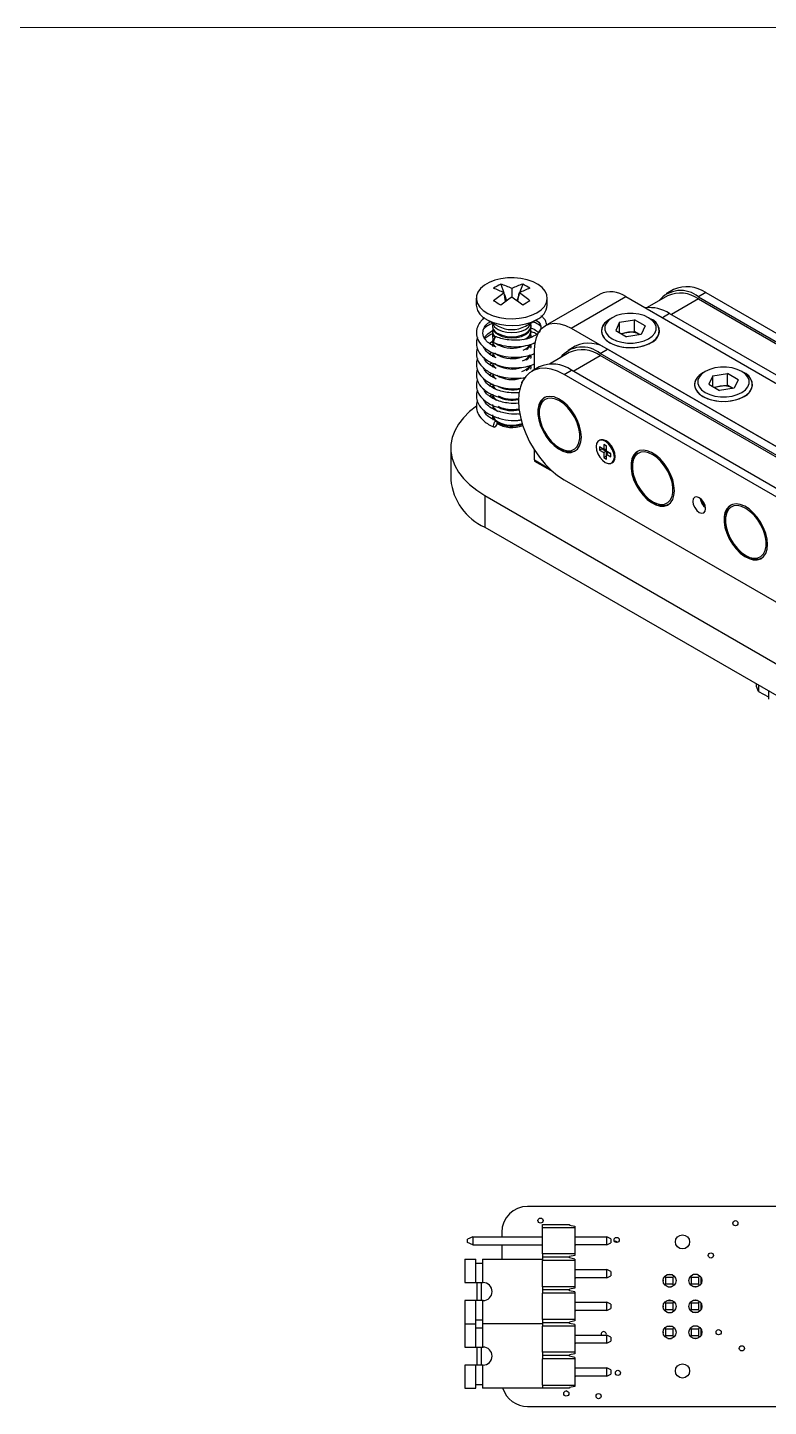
# Model space of a CAD drawing. Header units: millimetres. Extents: x 5 to 292, y 4 to 204.
# Drawn here: x 152.4 to 209.8, y 97.6 to 204.5 of the extents above; entities that cross this region are included whole.
import ezdxf

# ---------------------------------------------------------------- set-up
doc = ezdxf.new("R2010")
doc.units = ezdxf.units.MM

msp = doc.modelspace()

# ---------------------------------------------------------------- linework, layer by layer
at = {"color": 7, "linetype": 'Continuous', "lineweight": 18}
msp.add_line((4.92, 204.48), (291.92, 204.48), dxfattribs=at)
at = {"color": 7, "linetype": 'Continuous', "lineweight": 25}
for p, q in [((189.047, 184.601), (189.283, 183.933)), ((189.415, 183.252), (189.312, 183.918)), ((189.33, 183.801), (189.502, 183.315)), ((189.896, 184.255), (189.896, 183.581)), ((190.462, 183.801), (190.29, 183.315)), ((190.377, 183.252), (190.48, 183.918)), ((190.745, 184.601), (190.508, 183.933)), ((196.735, 183.827), (192.492, 181.378)), ((202.438, 184.171), (201.872, 183.845)), ((204.929, 183.939), (204.363, 183.613)), ((204.929, 183.939), (254.709, 155.202)), ((187.146, 183.504), (187.146, 182.975)), ((192.646, 182.975), (192.646, 183.504)), ((194.492, 181.18), (198.735, 183.629)), ((198.735, 183.629), (254.172, 151.626)), ((201.963, 183.687), (200.4, 182.785)), ((204.363, 183.613), (254.144, 154.875)), ((204.363, 183.449), (254.144, 154.712)), ((187.951, 181.853), (188.835, 181.342)), ((190.957, 181.342), (191.841, 181.853)), ((197.674, 181.996), (197.497, 181.894)), ((198.253, 181.662), (197.948, 181.003)), ((198.253, 181.662), (199.394, 181.838)), ((198.253, 180.827), (198.253, 181.662)), ((200.229, 181.356), (199.394, 181.838)), ((199.394, 180.94), (199.394, 181.838)), ((200.679, 181.894), (200.503, 181.996)), ((202.129, 182.323), (201.563, 181.996)), ((201.563, 181.996), (251.343, 153.259)), ((202.129, 182.323), (251.909, 153.585)), ((188.396, 181.386), (188.396, 181.304)), ((188.396, 180.984), (188.396, 180.902)), ((188.396, 180.581), (188.396, 180.499)), ((191.396, 181.304), (191.396, 181.386)), ((191.396, 180.902), (191.396, 180.984)), ((191.396, 180.499), (191.396, 180.581)), ((194.492, 181.18), (249.929, 149.177)), ((197.948, 181.003), (198.783, 180.521)), ((198.34, 180.777), (198.824, 180.852)), ((199.923, 180.698), (198.783, 180.521)), ((198.824, 180.852), (199.394, 180.94)), ((199.811, 180.699), (199.394, 180.94)), ((199.836, 180.684), (199.811, 180.699)), ((199.836, 180.684), (199.811, 180.699)), ((200.229, 181.356), (199.923, 180.698)), ((187.869, 179.61), (187.813, 179.571)), ((188.161, 180.013), (188.448, 180.204)), ((188.446, 179.946), (188.344, 179.896)), ((188.396, 180.179), (188.396, 180.097)), ((188.425, 179.947), (188.396, 179.776)), ((188.648, 180.019), (188.835, 179.887)), ((191.396, 179.695), (191.396, 179.776)), ((191.725, 179.965), (191.593, 180.016)), ((191.664, 177.972), (191.664, 179.546)), ((194.821, 179.795), (194.255, 179.468)), ((196.755, 179.22), (197.32, 179.547)), ((247.101, 150.809), (197.32, 179.547)), ((187.869, 178.794), (187.813, 178.754)), ((188.161, 179.196), (188.349, 179.322)), ((188.161, 178.38), (188.349, 178.505)), ((188.444, 179.128), (188.344, 179.079)), ((188.421, 179.13), (188.396, 178.971)), ((191.396, 178.89), (191.396, 178.971)), ((191.664, 179.172), (191.593, 179.2)), ((194.355, 179.295), (192.821, 178.409)), ((246.535, 150.483), (196.755, 179.22)), ((246.535, 150.32), (196.755, 179.057)), ((187.869, 177.977), (187.813, 177.938)), ((188.161, 177.563), (188.349, 177.689)), ((188.442, 178.311), (188.344, 178.262)), ((188.44, 177.493), (188.344, 177.446)), ((188.417, 178.312), (188.396, 178.167)), ((188.422, 177.522), (188.396, 177.362)), ((191.396, 178.085), (191.396, 178.167)), ((192.021, 178.178), (191.455, 177.851)), ((191.664, 178.356), (191.593, 178.383)), ((193.955, 177.604), (194.52, 177.93)), ((243.735, 148.866), (193.955, 177.604)), ((244.301, 149.193), (194.52, 177.93)), ((204.886, 177.832), (204.709, 177.73)), ((205.466, 177.498), (205.16, 176.84)), ((205.466, 177.498), (206.606, 177.675)), ((205.466, 176.663), (205.466, 177.498)), ((207.441, 177.193), (206.606, 177.675)), ((206.606, 176.776), (206.606, 177.675)), ((207.892, 177.73), (207.715, 177.832)), ((187.869, 177.161), (187.813, 177.121)), ((187.869, 176.344), (187.813, 176.305)), ((188.161, 176.747), (188.349, 176.872)), ((188.438, 176.676), (188.344, 176.629)), ((188.422, 176.717), (188.396, 176.557)), ((205.16, 176.84), (205.995, 176.358)), ((205.552, 176.613), (206.036, 176.688)), ((207.136, 176.534), (205.995, 176.358)), ((206.036, 176.688), (206.606, 176.776)), ((207.024, 176.535), (206.606, 176.776)), ((207.048, 176.521), (207.024, 176.535)), ((207.049, 176.521), (207.024, 176.535)), ((207.441, 177.193), (207.136, 176.534)), ((188.161, 175.93), (188.349, 176.056)), ((188.413, 175.883), (188.311, 175.833)), ((188.422, 175.912), (188.396, 175.752)), ((188.422, 175.107), (188.396, 174.947)), ((188.422, 174.303), (188.408, 174.251)), ((188.835, 174.253), (188.866, 174.236)), ((190.43, 174.54), (190.515, 174.561)), ((188.743, 173.909), (188.835, 173.851)), ((196.707, 172.51), (196.637, 172.469)), ((197.031, 172.174), (197.031, 171.786)), ((197.243, 172.052), (197.031, 172.174)), ((197.223, 172.063), (197.223, 171.779)), ((197.243, 171.664), (197.243, 172.052)), ((185.174, 171.891), (185.174, 169.442)), ((191.664, 170.973), (191.664, 171.734)), ((191.664, 170.973), (191.664, 170.891)), ((191.664, 170.973), (192.831, 170.299)), ((197.031, 171.786), (196.695, 171.98)), ((196.695, 171.98), (196.695, 171.735)), ((196.888, 171.847), (196.695, 171.735)), ((196.695, 171.735), (197.031, 171.541)), ((196.888, 171.869), (196.888, 171.847)), ((196.888, 171.847), (197.223, 171.653)), ((197.223, 171.779), (197.031, 171.786)), ((197.223, 171.653), (197.031, 171.541)), ((197.031, 171.541), (197.031, 171.154)), ((197.223, 171.265), (197.031, 171.154)), ((197.031, 171.154), (197.243, 171.031)), ((197.223, 171.653), (197.223, 171.265)), ((197.223, 171.265), (197.243, 171.254)), ((197.579, 171.47), (197.243, 171.664)), ((197.333, 171.59), (197.243, 171.419)), ((197.243, 171.031), (197.243, 171.419)), ((197.243, 171.419), (197.579, 171.225)), ((197.333, 171.59), (197.579, 171.448)), ((197.579, 171.225), (197.579, 171.47)), ((191.664, 170.891), (193.07, 170.079)), ((197.637, 170.737), (197.707, 170.777)), ((193.955, 169.439), (211.067, 159.56)), ((187.81, 168.217), (248.126, 133.398)), ((187.81, 168.217), (187.81, 165.768)), ((187.81, 165.768), (248.126, 130.948)), ((208.868, 153.428), (208.868, 153.611)), ((209.023, 153.044), (208.868, 153.428)), ((209.023, 153.521), (209.023, 153.044)), ((209.023, 153.044), (209.781, 152.607)), ((209.781, 153.084), (209.781, 152.442)), ((231.424, 113.131), (191.124, 113.131)), ((189.124, 111.131), (189.124, 110.778)), ((192.271, 111.733), (194.371, 111.733)), ((192.271, 111.483), (192.271, 111.733)), ((194.771, 111.483), (192.271, 111.483)), ((192.271, 109.443), (192.271, 111.483)), ((194.371, 111.733), (194.371, 111.679)), ((194.371, 111.679), (194.771, 111.59)), ((194.771, 111.59), (194.771, 111.483)), ((194.771, 111.483), (194.771, 109.443)), ((186.871, 110.778), (186.471, 110.598)), ((186.471, 110.328), (186.471, 110.598)), ((186.871, 110.148), (186.471, 110.328)), ((186.871, 110.778), (186.871, 110.148)), ((186.871, 110.778), (192.271, 110.778)), ((186.871, 110.148), (192.271, 110.148)), ((189.124, 110.148), (189.124, 109.033)), ((194.771, 110.778), (194.87, 110.778)), ((194.771, 110.148), (194.87, 110.148)), ((194.87, 110.778), (195.511, 110.778)), ((195.511, 110.148), (194.87, 110.148)), ((195.511, 110.778), (195.821, 110.778)), ((195.821, 110.148), (195.511, 110.148)), ((195.821, 110.778), (196.221, 110.778)), ((196.221, 110.148), (195.821, 110.148)), ((196.221, 110.778), (197.271, 110.778)), ((197.271, 110.148), (196.221, 110.148)), ((197.271, 110.148), (197.271, 110.778)), ((197.571, 110.628), (197.271, 110.778)), ((197.271, 110.148), (197.571, 110.298)), ((197.571, 110.628), (197.571, 110.298)), ((186.271, 109.033), (186.271, 107.233)), ((186.271, 109.033), (187.121, 109.033)), ((187.121, 107.233), (187.121, 109.033)), ((187.621, 109.033), (192.271, 109.033)), ((187.621, 109.033), (187.621, 107.233)), ((194.771, 109.443), (192.271, 109.443)), ((192.271, 109.443), (192.271, 109.193)), ((194.371, 109.193), (192.271, 109.193)), ((192.271, 109.193), (192.271, 109.033)), ((192.271, 109.033), (192.271, 108.943)), ((194.771, 109.335), (194.371, 109.246)), ((194.371, 109.193), (194.371, 109.246)), ((194.371, 109.139), (194.371, 109.193)), ((194.771, 109.05), (194.371, 109.139)), ((194.771, 109.443), (194.771, 109.335)), ((194.771, 109.05), (194.771, 108.943)), ((187.121, 108.733), (187.621, 108.733)), ((194.771, 108.943), (192.271, 108.943)), ((192.271, 106.903), (192.271, 108.943)), ((194.771, 108.943), (194.771, 106.903)), ((194.771, 108.238), (194.87, 108.238)), ((194.87, 108.238), (195.511, 108.238)), ((195.511, 108.238), (195.821, 108.238)), ((195.821, 108.238), (196.221, 108.238)), ((196.221, 108.238), (197.271, 108.238)), ((197.271, 107.608), (197.271, 108.238)), ((197.571, 108.088), (197.271, 108.238)), ((197.571, 108.088), (197.571, 107.758)), ((186.271, 107.233), (187.121, 107.233)), ((187.121, 107.233), (187.621, 107.233)), ((187.221, 105.833), (187.221, 107.233)), ((187.521, 107.233), (187.521, 105.833)), ((187.621, 107.233), (187.671, 107.233)), ((192.271, 106.903), (192.271, 106.403)), ((194.771, 106.903), (192.271, 106.903)), ((194.771, 107.608), (194.87, 107.608)), ((194.771, 106.903), (194.771, 106.795)), ((195.511, 107.608), (194.87, 107.608)), ((195.821, 107.608), (195.511, 107.608)), ((196.221, 107.608), (195.821, 107.608)), ((197.271, 107.608), (196.221, 107.608)), ((197.271, 107.608), (197.571, 107.758)), ((201.625, 107.416), (201.625, 107.346)), ((201.756, 107.72), (201.83, 107.646)), ((201.761, 107.037), (201.83, 107.106)), ((201.83, 107.646), (202.37, 107.646)), ((201.83, 107.106), (201.83, 107.646)), ((202.37, 107.106), (201.83, 107.106)), ((201.953, 107.851), (202.295, 107.851)), ((201.985, 106.901), (202.263, 106.901)), ((202.37, 107.646), (202.468, 107.744)), ((202.37, 107.646), (202.37, 107.106)), ((202.463, 107.013), (202.37, 107.106)), ((203.756, 107.72), (203.83, 107.646)), ((203.761, 107.037), (203.83, 107.106)), ((203.83, 107.106), (203.83, 107.646)), ((203.83, 107.646), (204.37, 107.646)), ((204.37, 107.106), (203.83, 107.106)), ((204.295, 107.851), (203.953, 107.851)), ((204.263, 106.901), (203.985, 106.901)), ((204.468, 107.744), (204.37, 107.646)), ((204.37, 107.646), (204.37, 107.106)), ((204.37, 107.106), (204.463, 107.013)), ((204.575, 107.166), (204.575, 107.596)), ((186.271, 105.833), (186.271, 104.033)), ((187.121, 105.833), (186.271, 105.833)), ((187.121, 104.033), (187.121, 105.833)), ((187.621, 105.833), (187.121, 105.833)), ((187.621, 105.833), (187.621, 104.033)), ((187.671, 105.833), (187.621, 105.833)), ((194.371, 106.653), (192.271, 106.653)), ((194.771, 106.403), (192.271, 106.403)), ((192.271, 104.363), (192.271, 106.403)), ((194.771, 106.795), (194.371, 106.706)), ((194.371, 106.653), (194.371, 106.706)), ((194.371, 106.599), (194.371, 106.653)), ((194.771, 106.51), (194.371, 106.599)), ((194.771, 106.51), (194.771, 106.403)), ((194.771, 106.403), (194.771, 104.363)), ((201.953, 105.851), (202.295, 105.851)), ((204.295, 105.851), (203.953, 105.851)), ((194.771, 105.698), (194.87, 105.698)), ((194.771, 105.068), (194.87, 105.068)), ((194.87, 105.698), (195.511, 105.698)), ((195.511, 105.068), (194.87, 105.068)), ((195.511, 105.698), (195.821, 105.698)), ((195.821, 105.068), (195.511, 105.068)), ((195.821, 105.698), (196.221, 105.698)), ((196.221, 105.068), (195.821, 105.068)), ((196.221, 105.698), (197.271, 105.698)), ((197.271, 105.068), (196.221, 105.068)), ((197.271, 105.068), (197.271, 105.698)), ((197.571, 105.548), (197.271, 105.698)), ((197.271, 105.068), (197.571, 105.218)), ((197.571, 105.548), (197.571, 105.218)), ((201.625, 105.416), (201.625, 105.346)), ((201.756, 105.72), (201.83, 105.646)), ((201.761, 105.037), (201.83, 105.106)), ((201.83, 105.106), (201.83, 105.646)), ((201.83, 105.646), (202.37, 105.646)), ((202.37, 105.106), (201.83, 105.106)), ((201.985, 104.901), (202.263, 104.901)), ((202.37, 105.646), (202.468, 105.744)), ((202.37, 105.646), (202.37, 105.106)), ((202.463, 105.013), (202.37, 105.106)), ((203.756, 105.72), (203.83, 105.646)), ((203.761, 105.037), (203.83, 105.106)), ((203.83, 105.106), (203.83, 105.646)), ((203.83, 105.646), (204.37, 105.646)), ((204.37, 105.106), (203.83, 105.106)), ((204.263, 104.901), (203.985, 104.901)), ((204.468, 105.744), (204.37, 105.646)), ((204.37, 105.646), (204.37, 105.106)), ((204.37, 105.106), (204.463, 105.013)), ((204.575, 105.166), (204.575, 105.596)), ((186.271, 104.033), (187.121, 104.033)), ((186.271, 104.033), (186.271, 102.233)), ((187.121, 104.333), (187.621, 104.333)), ((187.121, 102.233), (187.121, 104.033)), ((187.121, 103.733), (187.621, 103.733)), ((192.271, 104.033), (187.621, 104.033)), ((187.621, 104.033), (187.621, 102.233)), ((192.271, 104.363), (192.271, 103.863)), ((194.771, 104.363), (192.271, 104.363)), ((194.371, 104.113), (192.271, 104.113)), ((194.771, 103.863), (192.271, 103.863)), ((192.271, 101.823), (192.271, 103.863)), ((194.771, 104.255), (194.371, 104.166)), ((194.371, 104.113), (194.371, 104.166)), ((194.371, 104.059), (194.371, 104.113)), ((194.771, 103.97), (194.371, 104.059)), ((194.771, 104.363), (194.771, 104.255)), ((194.771, 103.97), (194.771, 103.863)), ((194.771, 103.863), (194.771, 101.823)), ((201.756, 103.72), (201.83, 103.646)), ((201.83, 103.646), (202.37, 103.646)), ((201.83, 103.106), (201.83, 103.646)), ((201.953, 103.851), (202.295, 103.851)), ((202.37, 103.646), (202.468, 103.744)), ((202.37, 103.646), (202.37, 103.106)), ((203.756, 103.72), (203.83, 103.646)), ((203.83, 103.106), (203.83, 103.646)), ((203.83, 103.646), (204.37, 103.646)), ((204.295, 103.851), (203.953, 103.851)), ((204.468, 103.744), (204.37, 103.646)), ((204.37, 103.646), (204.37, 103.106)), ((194.771, 103.158), (194.87, 103.158)), ((194.87, 103.158), (195.511, 103.158)), ((195.511, 103.158), (195.821, 103.158)), ((195.821, 103.158), (196.221, 103.158)), ((196.221, 103.158), (197.271, 103.158)), ((197.271, 102.528), (197.271, 103.158)), ((197.571, 103.008), (197.271, 103.158)), ((197.271, 102.528), (197.571, 102.678)), ((197.571, 103.008), (197.571, 102.678)), ((201.625, 103.416), (201.625, 103.346)), ((201.761, 103.037), (201.83, 103.106)), ((202.37, 103.106), (201.83, 103.106)), ((201.985, 102.901), (202.263, 102.901)), ((202.463, 103.013), (202.37, 103.106)), ((203.761, 103.037), (203.83, 103.106)), ((204.37, 103.106), (203.83, 103.106)), ((204.263, 102.901), (203.985, 102.901)), ((204.37, 103.106), (204.463, 103.013)), ((204.575, 103.166), (204.575, 103.596)), ((186.271, 102.233), (187.121, 102.233)), ((187.121, 102.233), (187.621, 102.233)), ((187.221, 100.833), (187.221, 102.233)), ((187.521, 102.233), (187.521, 100.833)), ((187.621, 102.233), (187.671, 102.233)), ((192.271, 101.823), (192.271, 101.323)), ((194.771, 101.823), (192.271, 101.823)), ((194.371, 101.573), (192.271, 101.573)), ((194.771, 101.715), (194.371, 101.626)), ((194.371, 101.573), (194.371, 101.626)), ((194.371, 101.519), (194.371, 101.573)), ((194.771, 101.43), (194.371, 101.519)), ((194.771, 102.528), (194.87, 102.528)), ((194.771, 101.823), (194.771, 101.715)), ((195.511, 102.528), (194.87, 102.528)), ((195.821, 102.528), (195.511, 102.528)), ((196.221, 102.528), (195.821, 102.528)), ((197.271, 102.528), (196.221, 102.528)), ((186.271, 100.833), (186.271, 99.033)), ((187.121, 100.833), (186.271, 100.833)), ((187.121, 99.033), (187.121, 100.833)), ((187.621, 100.833), (187.121, 100.833)), ((187.621, 100.833), (187.621, 99.033)), ((187.671, 100.833), (187.621, 100.833)), ((194.771, 101.323), (192.271, 101.323)), ((192.271, 99.283), (192.271, 101.323)), ((194.771, 101.43), (194.771, 101.323)), ((194.771, 101.323), (194.771, 99.283)), ((194.771, 100.618), (194.87, 100.618)), ((194.87, 100.618), (195.511, 100.618)), ((195.511, 100.618), (195.821, 100.618)), ((195.821, 100.618), (196.221, 100.618)), ((196.221, 100.618), (197.271, 100.618)), ((197.271, 99.988), (197.271, 100.618)), ((197.571, 100.468), (197.271, 100.618)), ((197.571, 100.468), (197.571, 100.138)), ((194.771, 99.988), (194.87, 99.988)), ((195.511, 99.988), (194.87, 99.988)), ((195.821, 99.988), (195.511, 99.988)), ((196.221, 99.988), (195.821, 99.988)), ((197.271, 99.988), (196.221, 99.988)), ((197.271, 99.988), (197.571, 100.138)), ((186.271, 99.033), (187.121, 99.033)), ((187.121, 99.333), (187.621, 99.333)), ((192.271, 99.033), (187.621, 99.033)), ((192.271, 99.283), (192.271, 99.033)), ((192.271, 99.283), (194.771, 99.283)), ((194.371, 99.033), (192.271, 99.033)), ((194.146, 98.83), (194.121, 98.831)), ((194.771, 99.175), (194.371, 99.086)), ((194.371, 99.086), (194.371, 99.033)), ((194.771, 99.283), (194.771, 99.175)), ((191.124, 97.631), (231.424, 97.631))]:
    msp.add_line(p, q, dxfattribs=at)
at = {"color": 8, "linetype": 'Continuous', "lineweight": 25}
for p, q in [((204.363, 183.449), (202.27, 182.241)), ((194.662, 177.849), (196.755, 179.057))]:
    msp.add_line(p, q, dxfattribs=at)
at = {"color": 7, "linetype": 'Continuous', "lineweight": 25, "flags": 128}
for points in [[(191.84, 182.382), (192.173, 182.614), (192.424, 182.879), (192.583, 183.167), (192.645, 183.466), (192.608, 183.767), (192.472, 184.059), (192.244, 184.33), (191.931, 184.572), (191.544, 184.775), (191.097, 184.932), (190.608, 185.038), (190.092, 185.088), (189.569, 185.081), (189.059, 185.016), (188.578, 184.898), (188.145, 184.728), (187.775, 184.515), (187.482, 184.265), (187.276, 183.988), (187.165, 183.693), (187.153, 183.391), (187.24, 183.093), (187.422, 182.811), (187.694, 182.553), (188.046, 182.33), (188.465, 182.149), (188.935, 182.017), (189.44, 181.939), (189.961, 181.917), (190.48, 181.953), (190.978, 182.045), (191.437, 182.19), (191.84, 182.382)], [(187.146, 182.975), (187.153, 182.862), (187.24, 182.564), (187.422, 182.282), (187.694, 182.024), (188.046, 181.801), (188.465, 181.62), (188.935, 181.488), (189.44, 181.41), (189.961, 181.388), (190.48, 181.424), (190.978, 181.516), (191.437, 181.661), (191.84, 181.853)], [(197.497, 181.894), (197.34, 181.793), (197.083, 181.565), (196.915, 181.312), (196.841, 181.044), (196.866, 180.772), (196.988, 180.51), (197.201, 180.268), (197.497, 180.057), (197.863, 179.886), (198.282, 179.763), (198.736, 179.693), (199.206, 179.679), (199.671, 179.721), (200.11, 179.818), (200.504, 179.966), (200.837, 180.158), (201.093, 180.386), (201.262, 180.64), (201.335, 180.908), (201.311, 181.179), (201.189, 181.441), (200.975, 181.683), (200.679, 181.894), (200.679, 181.894)], [(197.497, 181.894), (197.201, 181.683), (196.988, 181.441), (196.866, 181.179), (196.841, 180.908), (196.915, 180.64), (197.083, 180.386), (197.34, 180.158), (197.672, 179.966), (198.067, 179.818), (198.506, 179.721), (198.97, 179.679), (199.44, 179.693), (199.895, 179.763), (200.314, 179.886), (200.679, 180.057)], [(200.502, 181.996), (200.152, 182.157), (199.749, 182.27), (199.312, 182.327), (198.864, 182.327), (198.428, 182.27), (198.024, 182.157), (197.674, 181.996), (197.395, 181.794), (197.2, 181.561), (197.101, 181.309), (197.101, 181.051), (197.2, 180.798), (197.395, 180.566), (197.674, 180.363), (198.024, 180.202), (198.428, 180.09), (198.864, 180.032), (199.312, 180.032), (199.749, 180.09), (200.152, 180.202), (200.502, 180.363), (200.782, 180.566), (200.976, 180.798), (201.076, 181.051), (201.076, 181.309), (200.976, 181.561), (200.782, 181.794), (200.502, 181.996)], [(188.835, 181.094), (189.146, 180.957), (189.508, 180.87), (189.896, 180.841), (190.284, 180.87), (190.646, 180.957), (190.957, 181.094), (191.195, 181.274), (191.345, 181.483), (191.382, 181.588)], [(188.835, 180.774), (189.146, 180.636), (189.508, 180.55), (189.896, 180.52), (190.284, 180.55), (190.646, 180.636), (190.957, 180.774), (191.195, 180.953), (191.345, 181.162), (191.396, 181.386), (191.37, 181.546)], [(188.835, 180.692), (189.146, 180.554), (189.508, 180.468), (189.896, 180.438), (190.284, 180.468), (190.646, 180.554), (190.957, 180.692), (191.195, 180.871), (191.345, 181.08), (191.396, 181.304)], [(191.381, 180.46), (191.396, 180.581), (191.37, 180.742)], [(191.664, 179.546), (191.698, 180.037), (191.802, 180.476), (191.972, 180.851), (192.204, 181.154), (192.492, 181.378), (192.83, 181.516), (193.208, 181.565), (193.618, 181.524), (194.05, 181.395), (194.492, 181.18)], [(188.396, 180.499), (188.447, 180.275), (188.488, 180.2)], [(188.396, 180.097), (188.447, 179.873), (188.489, 179.797)], [(188.702, 180.518), (188.665, 180.519), (188.616, 180.488), (188.566, 180.425), (188.524, 180.341), (188.496, 180.248), (188.486, 180.16)], [(188.486, 180.16), (188.496, 180.091), (188.524, 180.052), (188.531, 180.048)], [(191.378, 179.641), (191.396, 179.776), (191.369, 179.939)], [(188.396, 179.292), (188.447, 179.068), (188.5, 178.976)], [(188.396, 178.487), (188.447, 178.263), (188.511, 178.154)], [(188.588, 179.27), (188.597, 179.262), (188.835, 179.082)], [(188.588, 178.465), (188.597, 178.457), (188.835, 178.277)], [(191.374, 178.824), (191.396, 178.971), (191.372, 179.124)], [(188.396, 177.682), (188.447, 177.458), (188.523, 177.333)], [(193.955, 177.604), (193.451, 177.853), (192.959, 178.014), (192.486, 178.083), (192.043, 178.059), (191.639, 177.943), (191.283, 177.737), (190.98, 177.446), (190.739, 177.074), (190.562, 176.63), (190.455, 176.122), (190.419, 175.562), (190.455, 174.96), (190.562, 174.329), (190.739, 173.682), (190.98, 173.031), (191.283, 172.39), (191.639, 171.772), (192.043, 171.19), (192.486, 170.655), (192.959, 170.179), (193.451, 169.771), (193.955, 169.439)], [(191.37, 178.006), (191.396, 178.167), (191.376, 178.308)], [(204.709, 177.73), (204.552, 177.629), (204.296, 177.402), (204.127, 177.148), (204.054, 176.88), (204.078, 176.609), (204.2, 176.347), (204.414, 176.105), (204.71, 175.894), (205.075, 175.723), (205.494, 175.599), (205.949, 175.529), (206.418, 175.515), (206.883, 175.557), (207.322, 175.655), (207.717, 175.803), (208.049, 175.995), (208.305, 176.222), (208.474, 176.476), (208.548, 176.744), (208.523, 177.015), (208.401, 177.277), (208.188, 177.519), (207.892, 177.73), (207.892, 177.73)], [(204.709, 177.73), (204.414, 177.519), (204.2, 177.277), (204.078, 177.015), (204.054, 176.744), (204.127, 176.476), (204.296, 176.222), (204.552, 175.995), (204.885, 175.803), (205.279, 175.655), (205.718, 175.557), (206.183, 175.515), (206.653, 175.529), (207.107, 175.599), (207.526, 175.723), (207.892, 175.894)], [(207.715, 177.833), (207.365, 177.994), (206.961, 178.106), (206.525, 178.163), (206.077, 178.163), (205.64, 178.106), (205.237, 177.994), (204.887, 177.833), (204.607, 177.63), (204.413, 177.397), (204.313, 177.145), (204.313, 176.887), (204.413, 176.635), (204.607, 176.402), (204.887, 176.2), (205.237, 176.039), (205.64, 175.926), (206.077, 175.869), (206.525, 175.869), (206.961, 175.926), (207.365, 176.039), (207.715, 176.2), (207.994, 176.402), (208.188, 176.635), (208.288, 176.887), (208.288, 177.145), (208.188, 177.397), (207.994, 177.63), (207.715, 177.833)], [(188.396, 176.878), (188.447, 176.653), (188.536, 176.512)], [(190.614, 177.004), (190.646, 177.014), (190.722, 177.041)], [(188.396, 176.073), (188.447, 175.849), (188.549, 175.691)], [(188.396, 175.268), (188.447, 175.044), (188.563, 174.871)], [(195.288, 172.752), (195.253, 173.164), (195.151, 173.599), (194.985, 174.039), (194.763, 174.466), (194.493, 174.863), (194.187, 175.213), (193.856, 175.503), (193.516, 175.72), (193.178, 175.855), (192.858, 175.902), (192.569, 175.861), (192.321, 175.733), (192.127, 175.522), (191.992, 175.237), (191.923, 174.891), (191.923, 174.497), (191.992, 174.071), (192.127, 173.631), (192.321, 173.195), (192.569, 172.781), (192.858, 172.406), (193.178, 172.084), (193.516, 171.83), (193.856, 171.653), (194.187, 171.561), (194.493, 171.558), (194.763, 171.643), (194.985, 171.814), (195.151, 172.063), (195.253, 172.38), (195.288, 172.752)], [(193.601, 171.903), (193.929, 171.754), (194.243, 171.69), (194.528, 171.716), (194.774, 171.829), (194.967, 172.026), (195.102, 172.296), (195.17, 172.629), (195.17, 173.01), (195.102, 173.422), (194.967, 173.847), (194.774, 174.268), (194.528, 174.664), (194.243, 175.019), (193.929, 175.318), (193.601, 175.547), (193.273, 175.697), (192.959, 175.76), (192.674, 175.735), (192.429, 175.621), (192.235, 175.425), (192.101, 175.155), (192.032, 174.822), (192.032, 174.441), (192.101, 174.029), (192.235, 173.603), (192.429, 173.183), (192.674, 172.787), (192.959, 172.431), (193.273, 172.133), (193.601, 171.903)], [(187.158, 175.145), (186.626, 174.721), (186.155, 174.25), (185.772, 173.753), (185.481, 173.236), (185.285, 172.704), (185.186, 172.163), (185.186, 171.619), (185.285, 171.078), (185.481, 170.546), (185.772, 170.029), (186.155, 169.532), (186.626, 169.061), (187.18, 168.622), (187.81, 168.217)], [(188.396, 174.463), (188.447, 174.239), (188.577, 174.05)], [(188.745, 173.875), (188.736, 173.787), (188.707, 173.694), (188.665, 173.61), (188.616, 173.547), (188.566, 173.515), (188.524, 173.52), (188.496, 173.559), (188.486, 173.628), (188.496, 173.715), (188.524, 173.808), (188.566, 173.893), (188.616, 173.955), (188.665, 173.987), (188.707, 173.983), (188.736, 173.943), (188.745, 173.875)], [(190.229, 174.021), (190.284, 174.029), (190.616, 174.106)], [(197.137, 170.786), (197.355, 170.7), (197.552, 170.702), (197.709, 170.792), (197.809, 170.962), (197.844, 171.194), (197.809, 171.467), (197.709, 171.752), (197.552, 172.023), (197.355, 172.253), (197.137, 172.419), (196.918, 172.505), (196.721, 172.503), (196.565, 172.413), (196.464, 172.243), (196.43, 172.011), (196.464, 171.739), (196.565, 171.453), (196.721, 171.182), (196.918, 170.952), (197.137, 170.786)], [(197.707, 170.777), (197.779, 170.833), (197.88, 171.003), (197.914, 171.235), (197.88, 171.508), (197.779, 171.793), (197.623, 172.064), (197.426, 172.294), (197.207, 172.46), (196.989, 172.546), (196.792, 172.544), (196.707, 172.51)], [(202.5, 168.588), (202.466, 169), (202.363, 169.435), (202.198, 169.875), (201.975, 170.302), (201.706, 170.699), (201.399, 171.05), (201.069, 171.339), (200.728, 171.556), (200.391, 171.691), (200.071, 171.739), (199.781, 171.698), (199.534, 171.569), (199.339, 171.358), (199.204, 171.074), (199.136, 170.727), (199.136, 170.333), (199.204, 169.908), (199.339, 169.468), (199.534, 169.032), (199.781, 168.618), (200.071, 168.242), (200.391, 167.92), (200.728, 167.666), (201.069, 167.489), (201.399, 167.397), (201.706, 167.394), (201.975, 167.479), (202.198, 167.65), (202.363, 167.899), (202.466, 168.216), (202.5, 168.588)], [(200.814, 167.74), (201.142, 167.59), (201.455, 167.527), (201.741, 167.552), (201.986, 167.666), (202.18, 167.862), (202.314, 168.132), (202.383, 168.465), (202.383, 168.846), (202.314, 169.258), (202.18, 169.684), (201.986, 170.104), (201.741, 170.5), (201.455, 170.856), (201.142, 171.154), (200.814, 171.384), (200.486, 171.533), (200.172, 171.596), (199.886, 171.571), (199.641, 171.458), (199.447, 171.261), (199.313, 170.991), (199.244, 170.658), (199.244, 170.277), (199.313, 169.865), (199.447, 169.439), (199.641, 169.019), (199.886, 168.623), (200.172, 168.268), (200.486, 167.969), (200.814, 167.74)], [(204.915, 167.194), (204.877, 167.435), (204.77, 167.682), (204.609, 167.899), (204.42, 168.051), (204.23, 168.117), (204.07, 168.086), (203.963, 167.963), (203.925, 167.766), (203.963, 167.525), (204.07, 167.278), (204.23, 167.061), (204.42, 166.908), (204.609, 166.842), (204.77, 166.874), (204.877, 166.997), (204.915, 167.194)], [(209.713, 164.424), (209.678, 164.836), (209.576, 165.271), (209.41, 165.711), (209.188, 166.139), (208.918, 166.536), (208.612, 166.886), (208.281, 167.176), (207.941, 167.392), (207.603, 167.527), (207.283, 167.575), (206.994, 167.534), (206.746, 167.405), (206.552, 167.194), (206.417, 166.91), (206.348, 166.564), (206.348, 166.17), (206.417, 165.744), (206.552, 165.304), (206.746, 164.868), (206.994, 164.454), (207.283, 164.078), (207.603, 163.757), (207.941, 163.502), (208.281, 163.326), (208.612, 163.234), (208.918, 163.23), (209.188, 163.316), (209.41, 163.486), (209.576, 163.735), (209.678, 164.052), (209.713, 164.424)], [(208.026, 163.576), (208.354, 163.426), (208.668, 163.363), (208.953, 163.389), (209.199, 163.502), (209.392, 163.698), (209.527, 163.969), (209.595, 164.302), (209.595, 164.683), (209.527, 165.095), (209.392, 165.52), (209.199, 165.94), (208.953, 166.337), (208.668, 166.692), (208.354, 166.991), (208.026, 167.22), (207.698, 167.369), (207.384, 167.433), (207.099, 167.407), (206.854, 167.294), (206.66, 167.098), (206.526, 166.827), (206.457, 166.494), (206.457, 166.113), (206.526, 165.701), (206.66, 165.276), (206.854, 164.856), (207.099, 164.459), (207.384, 164.104), (207.698, 163.805), (208.026, 163.576)]]:
    msp.add_lwpolyline(points, dxfattribs=at)
at = {"color": 7, "linetype": 'Continuous', "lineweight": 25}
for centre, radius in [((192.124, 112.031), 0.2), ((207.224, 111.831), 0.2), ((198.024, 110.531), 0.2), ((203.124, 110.381), 0.55), ((205.324, 109.331), 0.2), ((202.124, 107.381), 0.5), ((204.124, 107.381), 0.5), ((202.124, 105.381), 0.5), ((204.124, 105.381), 0.5), ((202.124, 103.381), 0.5), ((204.124, 103.381), 0.5), ((205.924, 103.381), 0.2), ((207.724, 102.131), 0.2), ((203.124, 100.381), 0.55), ((198.124, 100.231), 0.2), ((194.124, 98.631), 0.2), ((196.624, 98.431), 0.2)]:
    msp.add_circle(centre, radius, dxfattribs=at)
for centre, radius, start, end in [((191.123, 180.354), 4.727, 116.05124, 123.94338), ((186.515, 178.571), 6.035, 62.38934, 70.96493), ((193.489, 177.501), 7.657, 123.06115, 130.82543), ((187.483, 179.54), 5.297, 62.89936, 72.82856), ((192.309, 179.54), 5.297, 107.17157, 117.10052), ((193.277, 178.57), 6.035, 109.03536, 117.61037), ((186.303, 177.501), 7.657, 49.17456, 56.93885), ((188.669, 180.354), 4.727, 56.05633, 63.94905), ((197.56, 181.959), 2.042, 54.87466, 113.81491), ((202.984, 181.925), 2.18, 50.74057, 140.90648), ((202.96, 181.512), 2.392, 54.07591, 114.61364), ((203.483, 181.904), 2.497, 54.61842, 114.74257), ((177.68, 163.931), 22.174, 59.16204, 60.84334), ((194.957, 175.655), 9.404, 122.5611, 128.93952), ((184.835, 175.656), 9.403, 51.06026, 57.43913), ((202.115, 163.924), 22.182, 119.15697, 120.83766), ((191.324, 183.074), 1.326, 292.93238, 355.74777), ((200.548, 179.828), 2.953, 57.64227, 96.137), ((200.325, 180.976), 0.985, 291.11517, 68.86889), ((189.145, 181.378), 0.753, 185.63031, 245.68978), ((189.052, 180.943), 0.657, 183.59282, 226.29217), ((188.936, 180.581), 0.539, 162.6431, 215.947), ((189.012, 180.992), 0.609, 165.57903, 232.63073), ((189.078, 181.401), 0.672, 167.47429, 248.81997), ((189.18, 181.821), 0.804, 196.86901, 244.62946), ((189.896, 183.356), 2.276, 242.21712, 297.77762), ((190.637, 181.024), 0.742, 285.32611, 9.31768), ((190.689, 180.961), 0.71, 301.95357, 355.21974), ((199.017, 179.496), 1.37, 98.13344, 115.75265), ((199.09, 179.305), 1.57, 62.64312, 99.77095), ((188.961, 180.178), 0.562, 163.30523, 227.05627), ((189.902, 181.943), 2.316, 242.5781, 291.64855), ((190.402, 180.508), 1.096, 290.25496, 327.95819), ((190.632, 180.21), 0.787, 301.63006, 339.28367), ((195.364, 177.56), 2.166, 50.04516, 142.10084), ((195.351, 177.12), 2.392, 54.07591, 114.61364), ((195.858, 177.529), 2.492, 54.07642, 114.61303), ((189.071, 179.432), 0.683, 191.76353, 226.34744), ((189.094, 178.639), 0.709, 193.19915, 230.80561), ((189.903, 181.144), 2.322, 242.62867, 290.51852), ((190.378, 179.729), 1.131, 287.98315, 326.79276), ((190.62, 179.415), 0.802, 300.36571, 338.04573), ((189.119, 177.847), 0.736, 194.90785, 234.74975), ((189.901, 179.437), 2.229, 238.53351, 289.17236), ((189.903, 180.344), 2.326, 242.67611, 289.38916), ((190.354, 178.95), 1.167, 285.78623, 325.66343), ((190.608, 178.619), 0.818, 299.12551, 336.83378), ((193.058, 175.913), 2.492, 54.07642, 114.61303), ((207.537, 176.812), 0.985, 291.11535, 68.86871), ((189.135, 177.053), 0.756, 196.678, 236.76865), ((189.904, 178.76), 2.35, 242.93593, 285.32818), ((206.23, 175.332), 1.37, 98.132, 115.75409), ((206.302, 175.141), 1.57, 62.64299, 99.77108), ((189.152, 176.26), 0.776, 198.40292, 238.72901), ((189.903, 178.035), 2.347, 242.95122, 282.79961), ((189.903, 177.953), 2.347, 242.95139, 282.73725), ((193.123, 174.953), 1.084, 126.06974, 175.22253), ((188.933, 174.363), 0.537, 174.8269, 210.16333), ((189.192, 175.479), 0.823, 200.31491, 244.2803), ((189.198, 174.68), 0.831, 201.82413, 244.12705), ((189.903, 177.231), 2.349, 242.94885, 283.62227), ((189.903, 177.15), 2.349, 242.94757, 283.86651), ((189.907, 175.767), 2.28, 239.19106, 291.68096), ((189.903, 175.996), 2.324, 242.64945, 290.0085), ((189.902, 175.912), 2.321, 242.62454, 290.62937), ((194.429, 172.706), 1.09, 247.84999, 293.57728), ((200.336, 170.79), 1.084, 126.06947, 175.22242), ((189.631, 169.857), 4.477, 185.32923, 245.99091), ((205.601, 168.161), 1.116, 188.30659, 231.68812), ((205.524, 168.117), 0.97, 190.78907, 229.20547), ((201.642, 168.542), 1.09, 247.84944, 293.57805), ((207.548, 166.626), 1.084, 126.06911, 175.22317), ((208.854, 164.378), 1.09, 247.84994, 293.57775), ((191.124, 111.131), 2, 90, 180), ((197.914, 110.226), 0.2, 34.33, 106.08369), ((187.671, 106.533), 0.7, 270, 90), ((197.024, 103.231), 0.2, 338.46486, 201.53514), ((187.671, 101.533), 0.7, 270, 90), ((191.124, 99.631), 2, 197.40999, 270)]:
    msp.add_arc(centre, radius, start, end, dxfattribs=at)
for points, knots in [([(187.78, 181.998), (187.776, 181.994), (187.667, 181.919), (187.517, 181.75), (187.343, 181.511), (187.232, 181.272), (187.159, 180.992), (187.155, 180.632), (187.309, 180.164), (187.656, 179.75), (188.094, 179.431), (188.383, 179.299), (188.531, 179.232)], [0, 0, 0, 0, 0.004312, 0.1009964, 0.1856578, 0.2578606, 0.3337553, 0.4464528, 0.5936494, 0.780096, 0.887023, 1, 1, 1, 1]), ([(188.701, 179.702), (188.527, 179.786), (188.192, 179.948), (187.87, 180.257), (187.698, 180.55), (187.634, 180.882), (187.736, 181.219), (187.96, 181.525), (188.165, 181.652), (188.23, 181.692)], [0, 0, 0, 0, 0.1644384, 0.3170406, 0.4531927, 0.5768816, 0.7844881, 0.9323381, 1, 1, 1, 1]), ([(191.761, 181.807), (191.809, 181.779), (192.01, 181.661), (192.164, 181.391), (192.176, 181.115), (191.988, 180.82), (191.637, 180.559), (191.139, 180.361), (190.479, 180.233), (189.778, 180.242), (189.159, 180.353), (188.856, 180.462), (188.701, 180.519)], [0, 0, 0, 0, 0.0361918, 0.153797, 0.2975404, 0.3963231, 0.5019843, 0.5916786, 0.7039049, 0.8394211, 0.9174872, 1, 1, 1, 1]), ([(192.126, 181.355), (192.11, 181.369), (192.002, 181.464), (191.803, 181.574), (191.597, 181.649), (191.53, 181.673)], [0, 0, 0, 0, 0.1035668, 0.7079297, 1, 1, 1, 1]), ([(192.616, 181.449), (192.589, 181.559), (192.54, 181.755), (192.364, 181.978), (192.228, 182.087), (192.171, 182.133)], [0, 0, 0, 0, 0.42383798, 0.76037619, 1, 1, 1, 1]), ([(188.45, 181.581), (188.338, 181.529), (188.086, 181.411), (187.859, 181.264), (187.761, 181.166), (187.759, 181.164)], [0, 0, 0, 0, 0.43596603, 0.984917, 1, 1, 1, 1]), ([(187.784, 180.437), (187.785, 180.44), (187.815, 180.548), (188.02, 180.756), (188.292, 180.923), (188.423, 181.004)], [0, 0, 0, 0, 0.0157145, 0.5238431, 1, 1, 1, 1]), ([(188.448, 180.763), (188.335, 180.712), (188.098, 180.606), (187.911, 180.463), (187.813, 180.388)], [0, 0, 0, 0, 0.4763268, 1, 1, 1, 1]), ([(191.355, 181.2), (191.404, 181.186), (191.639, 181.115), (191.859, 180.968), (191.94, 180.851), (191.959, 180.823)], [0, 0, 0, 0, 0.1676455, 0.8058062, 1, 1, 1, 1]), ([(191.824, 180.726), (191.793, 180.745), (191.667, 180.82), (191.508, 180.872), (191.388, 180.911)], [0, 0, 0, 0, 0.2491258, 1, 1, 1, 1]), ([(187.242, 180.461), (187.242, 180.46), (187.205, 180.381), (187.163, 180.174), (187.153, 179.816), (187.31, 179.347), (187.656, 178.934), (188.094, 178.614), (188.383, 178.483), (188.531, 178.415)], [0, 0, 0, 0, 0.0012582, 0.1033941, 0.2550581, 0.4531494, 0.704062, 0.8479602, 1, 1, 1, 1]), ([(187.242, 179.644), (187.242, 179.643), (187.205, 179.565), (187.163, 179.358), (187.153, 178.999), (187.31, 178.531), (187.656, 178.117), (188.094, 177.797), (188.383, 177.666), (188.531, 177.599)], [0, 0, 0, 0, 0.0012582, 0.1033943, 0.2550581, 0.4531495, 0.704062, 0.8479601, 1, 1, 1, 1]), ([(188.701, 178.885), (188.528, 178.97), (188.194, 179.132), (187.864, 179.44), (187.761, 179.645), (187.713, 179.742)], [0, 0, 0, 0, 0.3630891, 0.7000432, 1, 1, 1, 1]), ([(187.784, 179.621), (187.785, 179.624), (187.787, 179.635), (187.799, 179.647), (187.807, 179.655)], [0, 0, 0, 0, 0.280378, 1, 1, 1, 1]), ([(188.531, 180.048), (188.819, 179.954), (189.368, 179.776), (190.238, 179.727), (190.964, 179.813), (191.46, 179.943), (191.681, 180.057), (191.743, 180.09)], [0, 0, 0, 0, 0.27372909, 0.5207085, 0.73463427, 0.92476489, 1, 1, 1, 1]), ([(187.242, 178.828), (187.242, 178.827), (187.205, 178.748), (187.163, 178.541), (187.153, 178.183), (187.31, 177.714), (187.656, 177.3), (188.094, 176.981), (188.383, 176.85), (188.531, 176.782)], [0, 0, 0, 0, 0.0012582, 0.1033941, 0.2550581, 0.4531494, 0.704062, 0.8479602, 1, 1, 1, 1]), ([(188.701, 178.069), (188.528, 178.153), (188.194, 178.315), (187.864, 178.623), (187.761, 178.829), (187.713, 178.925)], [0, 0, 0, 0, 0.3630891, 0.7000432, 1, 1, 1, 1]), ([(187.784, 178.804), (187.785, 178.807), (187.787, 178.819), (187.799, 178.83), (187.807, 178.838)], [0, 0, 0, 0, 0.280378, 1, 1, 1, 1]), ([(188.531, 179.232), (188.819, 179.138), (189.367, 178.959), (190.238, 178.91), (190.962, 178.998), (191.43, 179.116), (191.627, 179.215), (191.664, 179.234)], [0, 0, 0, 0, 0.2825509, 0.53749, 0.7583103, 0.9545686, 1, 1, 1, 1]), ([(187.242, 178.011), (187.242, 178.01), (187.205, 177.932), (187.163, 177.725), (187.153, 177.366), (187.31, 176.898), (187.656, 176.484), (188.094, 176.164), (188.383, 176.033), (188.531, 175.966)], [0, 0, 0, 0, 0.0012582, 0.1033941, 0.2550581, 0.4531496, 0.7040621, 0.8479602, 1, 1, 1, 1]), ([(188.701, 177.252), (188.528, 177.337), (188.194, 177.499), (187.864, 177.807), (187.761, 178.012), (187.713, 178.109)], [0, 0, 0, 0, 0.36308915, 0.70004319, 1, 1, 1, 1]), ([(187.784, 177.987), (187.785, 177.991), (187.787, 178.002), (187.799, 178.013), (187.807, 178.021)], [0, 0, 0, 0, 0.280378, 1, 1, 1, 1]), ([(188.531, 178.415), (188.819, 178.321), (189.367, 178.143), (190.238, 178.093), (190.962, 178.181), (191.43, 178.299), (191.627, 178.399), (191.664, 178.418)], [0, 0, 0, 0, 0.2825509, 0.5374901, 0.7583103, 0.9545685, 1, 1, 1, 1]), ([(188.531, 177.599), (188.82, 177.504), (189.37, 177.323), (190.229, 177.286), (190.768, 177.321), (190.983, 177.383), (190.984, 177.383)], [0, 0, 0, 0, 0.372103, 0.7078429, 0.9986503, 1, 1, 1, 1]), ([(187.242, 177.195), (187.242, 177.194), (187.205, 177.115), (187.163, 176.908), (187.153, 176.55), (187.31, 176.081), (187.656, 175.667), (188.094, 175.348), (188.383, 175.217), (188.531, 175.149)], [0, 0, 0, 0, 0.001258, 0.1033942, 0.2550581, 0.4531494, 0.7040621, 0.8479602, 1, 1, 1, 1]), ([(187.242, 176.378), (187.242, 176.377), (187.205, 176.299), (187.163, 176.091), (187.153, 175.733), (187.31, 175.265), (187.656, 174.851), (188.094, 174.531), (188.383, 174.4), (188.531, 174.333)], [0, 0, 0, 0, 0.0012582, 0.1033941, 0.2550581, 0.4531496, 0.7040621, 0.8479602, 1, 1, 1, 1]), ([(190.475, 176.18), (190.202, 176.171), (189.765, 176.156), (189.162, 176.273), (188.644, 176.441), (188.199, 176.685), (187.863, 176.99), (187.761, 177.195), (187.713, 177.292)], [0, 0, 0, 0, 0.2239344, 0.3592464, 0.5022656, 0.6829876, 0.8507012, 1, 1, 1, 1]), ([(190.442, 175.364), (190.181, 175.356), (189.755, 175.341), (189.162, 175.457), (188.644, 175.625), (188.199, 175.869), (187.863, 176.173), (187.761, 176.379), (187.713, 176.476)], [0, 0, 0, 0, 0.2169088, 0.3534456, 0.4977596, 0.6801176, 0.8493496, 1, 1, 1, 1]), ([(187.784, 177.171), (187.785, 177.174), (187.787, 177.186), (187.799, 177.197), (187.807, 177.205)], [0, 0, 0, 0, 0.280378, 1, 1, 1, 1]), ([(187.784, 176.354), (187.785, 176.358), (187.787, 176.369), (187.799, 176.38), (187.807, 176.388)], [0, 0, 0, 0, 0.280378, 1, 1, 1, 1]), ([(188.531, 176.782), (188.819, 176.69), (189.365, 176.514), (190.095, 176.456), (190.466, 176.505), (190.564, 176.518)], [0, 0, 0, 0, 0.4491426, 0.8543935, 1, 1, 1, 1]), ([(187.242, 175.562), (187.242, 175.561), (187.205, 175.482), (187.163, 175.275), (187.153, 174.917), (187.31, 174.448), (187.656, 174.034), (188.094, 173.715), (188.383, 173.583), (188.531, 173.516)], [0, 0, 0, 0, 0.001258, 0.1033942, 0.2550581, 0.4531494, 0.7040621, 0.8479602, 1, 1, 1, 1]), ([(188.701, 174.803), (188.528, 174.887), (188.194, 175.049), (187.864, 175.357), (187.761, 175.563), (187.713, 175.659)], [0, 0, 0, 0, 0.3630891, 0.7000432, 1, 1, 1, 1]), ([(187.784, 175.538), (187.785, 175.541), (187.787, 175.553), (187.799, 175.564), (187.807, 175.572)], [0, 0, 0, 0, 0.280378, 1, 1, 1, 1]), ([(188.531, 175.966), (188.818, 175.874), (189.365, 175.699), (190.058, 175.639), (190.393, 175.681), (190.455, 175.689)], [0, 0, 0, 0, 0.4744004, 0.9024408, 1, 1, 1, 1]), ([(188.701, 173.986), (188.528, 174.07), (188.194, 174.233), (187.864, 174.541), (187.761, 174.746), (187.713, 174.843)], [0, 0, 0, 0, 0.36308915, 0.70004319, 1, 1, 1, 1]), ([(188.531, 175.149), (188.818, 175.057), (189.365, 174.882), (190.069, 174.822), (190.415, 174.867), (190.489, 174.877)], [0, 0, 0, 0, 0.4663172, 0.8870646, 1, 1, 1, 1]), ([(188.531, 174.333), (188.819, 174.24), (189.366, 174.064), (190.12, 174.006), (190.514, 174.06), (190.635, 174.077)], [0, 0, 0, 0, 0.433849, 0.8253009, 1, 1, 1, 1]), ([(190.548, 174.553), (190.537, 174.551), (190.266, 174.498), (189.774, 174.532), (189.16, 174.636), (188.857, 174.746), (188.701, 174.803)], [0, 0, 0, 0, 0.0190237, 0.4679947, 0.7266314, 1, 1, 1, 1]), ([(192.006, 174.979), (191.995, 174.906), (191.967, 174.716), (191.993, 174.369), (192.076, 173.957), (192.221, 173.539), (192.396, 173.163), (192.54, 172.945), (192.601, 172.852)], [0, 0, 0, 0, 0.116788, 0.3034778, 0.4905534, 0.6773134, 0.8637975, 1, 1, 1, 1]), ([(192.601, 172.852), (192.622, 172.818), (192.723, 172.654), (192.942, 172.395), (193.243, 172.1), (193.479, 171.926), (193.608, 171.849), (193.632, 171.835)], [0, 0, 0, 0, 0.0780457, 0.3680407, 0.6586183, 0.9349417, 1, 1, 1, 1]), ([(193.632, 171.835), (193.691, 171.802), (193.796, 171.742), (193.901, 171.71), (193.949, 171.696)], [0, 0, 0, 0, 0.5525206, 1, 1, 1, 1]), ([(199.219, 170.816), (199.208, 170.742), (199.18, 170.552), (199.206, 170.205), (199.288, 169.794), (199.434, 169.375), (199.609, 169), (199.753, 168.781), (199.814, 168.689)], [0, 0, 0, 0, 0.1167881, 0.3034783, 0.490554, 0.6773142, 0.8637985, 1, 1, 1, 1]), ([(199.814, 168.689), (199.835, 168.654), (199.936, 168.49), (200.155, 168.232), (200.455, 167.936), (200.691, 167.762), (200.82, 167.686), (200.845, 167.671)], [0, 0, 0, 0, 0.0780473, 0.3680397, 0.658619, 0.9349418, 1, 1, 1, 1]), ([(200.845, 167.671), (200.903, 167.638), (201.009, 167.578), (201.114, 167.546), (201.161, 167.532)], [0, 0, 0, 0, 0.5525206, 1, 1, 1, 1]), ([(206.431, 166.652), (206.42, 166.579), (206.392, 166.389), (206.418, 166.042), (206.501, 165.63), (206.646, 165.212), (206.821, 164.836), (206.965, 164.617), (207.026, 164.525)], [0, 0, 0, 0, 0.116788, 0.303478, 0.4905532, 0.6773133, 0.8637975, 1, 1, 1, 1]), ([(207.026, 164.525), (207.047, 164.49), (207.148, 164.326), (207.367, 164.068), (207.668, 163.772), (207.904, 163.598), (208.033, 163.522), (208.057, 163.507)], [0, 0, 0, 0, 0.07804552, 0.36803986, 0.65861904, 0.93494181, 1, 1, 1, 1]), ([(208.057, 163.507), (208.116, 163.474), (208.221, 163.414), (208.326, 163.383), (208.373, 163.369)], [0, 0, 0, 0, 0.5525206, 1, 1, 1, 1])]:
    msp.add_open_spline(points, degree=3, knots=knots, dxfattribs=at)

doc.saveas('drawing.dxf')
